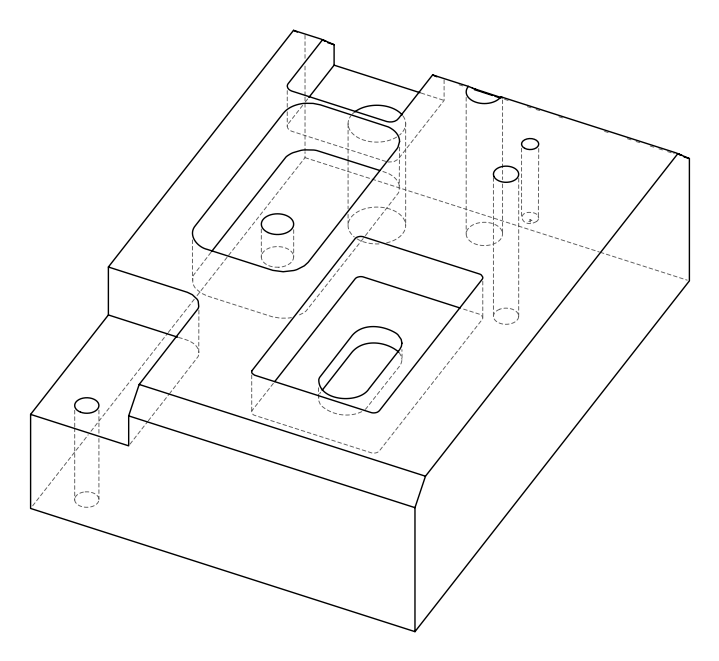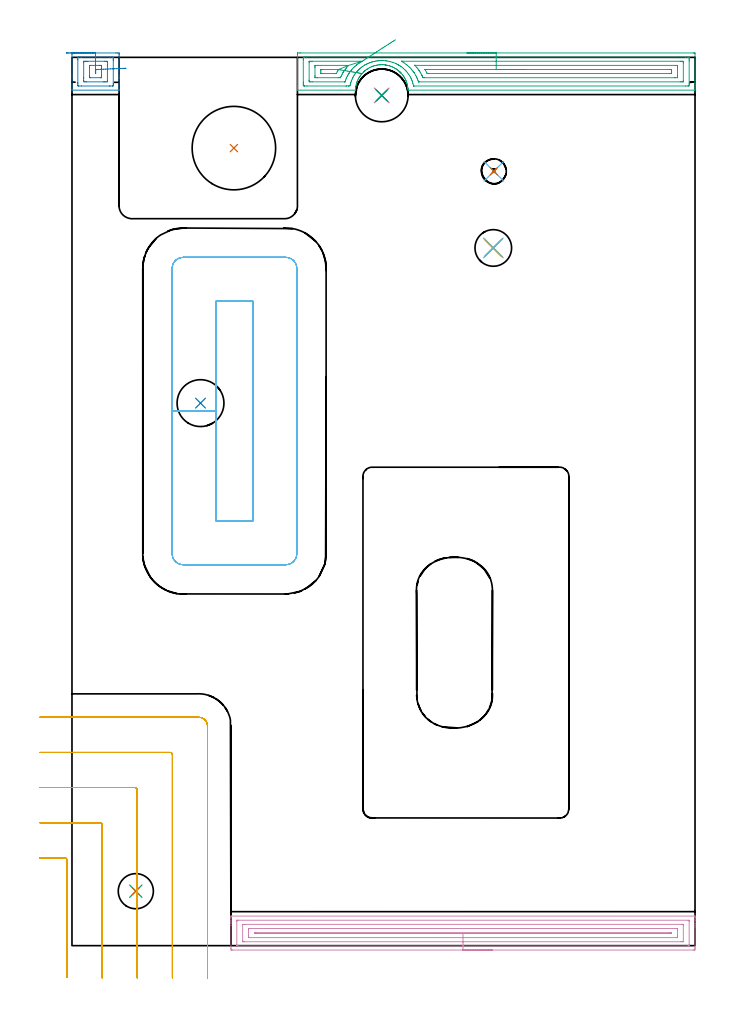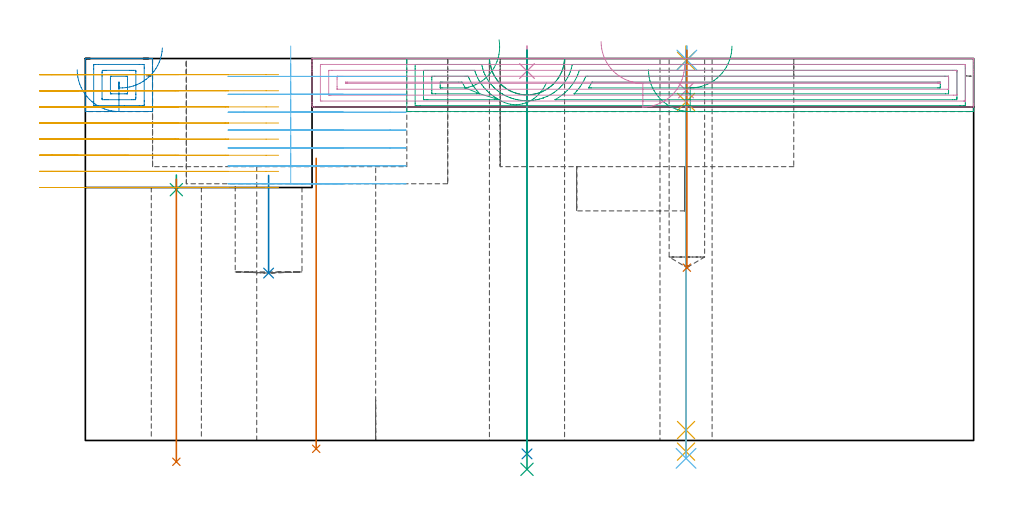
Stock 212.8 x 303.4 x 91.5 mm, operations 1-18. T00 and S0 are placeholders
(PLAN: 21 operations, 15 tool changes, 124.1 min)
(1 INDEXABLE_INSERT_DRILL_THROUGH_HOLE_FROM_SOLID | STEP1HOLE_2 | NXT0302_028 | 0.29 min | 58341 mm3)
(2 INDEXABLE_INSERT_DRILL_BLIND_HOLE_FROM_SOLID | STEP1POCKET | NXT0302_003 | 0.1 min | 10284 mm3)
(3 SPOT_DRILL | STEP1HOLE | NXT0321_9005460120000 | 0.04 min | 3391 mm3)
(4 SPOT_DRILL_1 | STEP1HOLE_1 | NXT0321_9005460120000 | 0.05 min | 182 mm3)
(5 SPOT_DRILL_2 | STEP1HOLE_3 | NXT0321_9005460120000 | 0.03 min | 2 mm3)
(6 SPOT_DRILL_3 | STEP1POCKET_1 | NXT0321_9005460120000 | 0.03 min | 0 mm3)
(7 DRILL_THROUGH_HOLE_INTO_CENTER | STEP1HOLE | UGT0301_515 | 0.28 min | 6937 mm3)
(8 DRILL_THROUGH_HOLE_INTO_CENTER_1 | STEP1HOLE_1 | NXT0301_065 | 0.39 min | 6199 mm3)
(9 DRILL_TO_ENLARGE_THROUGH_HOLE | STEP1HOLE_1 | UGT0301_046 | 0.4 min | 16879 mm3)
(10 DRILL_BLIND_HOLE_INTO_CENTER | STEP1HOLE_3 | NXT0301_022 | 0.04 min | 139 mm3)
(11 GUN_DRILL_THROUGH_HOLE | STEP1HOLE_3 | UGT0307_001 | 0.44 min | 1645 mm3)
(12 SPADE_DRILL_TO_ENLARGE_THROUGH_HOLE | STEP1HOLE_3 | UGT0306_003 | 0.39 min | 9421 mm3)
(13 DRILL_BLIND_HOLE_INTO_CENTER_1 | STEP1POCKET_1 | UGT0301_480 | 0.21 min | 2736 mm3)
(14 AREA_MILL | FG_CHAMFER_SURFACE | UGT0205_001 | 0.88 min | 1844 mm3)
(15 AREA_MILL_1 | FG_CHAMFER_SURFACE_1 | UGT0205_001 | 5.52 min | 11048 mm3)
(16 AREA_MILL_2 | FG_CHAMFER_SURFACE_2 | UGT0205_001 | 6.51 min | 11095 mm3)
(17 MILL_CORNER_NOTCH_RECTANGULAR | CORNER_NOTCH_RECTANGULAR | UGT0201_008 | Follow Part, ap 4, ae 75% | 8.81 min | 139588 mm3)
(18 MILL_RECTANGULAR_POCKET | POCKET_RECTANGULAR_STRAIGHT | UGT0201_094 | Follow Part, ap 5, ae 75% | 7.53 min | 223831 mm3)
(19 MILL_RECTANGULAR_POCKET_1 | POCKET_RECTANGULAR_STRAIGHT_1 | NXT0201_008 | Follow Part, ap 1.5, ae 75% | 68.76 min | 217965 mm3)
(20 MILL_RECTANGULAR_POCKET_2 | POCKET_RECTANGULAR_STRAIGHT_2 | UGT0201_008 | Follow Part, ap 4, ae 75% | 0.91 min | 14733 mm3)
(21 MILL_SLOT | SLOT_PARTIAL_RECTANGULAR | NXT0201_009 | Follow Part, ap 2, ae 75% | 22.51 min | 69092 mm3)
(TOOL NXT0302_028 | Index. Insert Drill 28.5mm [880-D2850L32-03] | D28.5 PA176 FL86 Z2)
(TOOL NXT0302_003 | Index. Insert Drill 16mm [880-D1600L20-05] | D16 PA176 FL80 Z2)
(TOOL NXT0321_9005460120000 | NC Spot Drill, 142deg, 12mm, Carbide, Uncoated | D12 PA142 FL30 Z2)
(TOOL UGT0301_515 | Carbide Drill 12.0 mm | D12 PA118 FL101 Z2)
(TOOL NXT0301_065 | Carbide Drill 9.4mm [860.1-0940-075A1-MM 2214] | D9.4 PA140 FL98 Z2)
(TOOL UGT0301_046 | Twist Drill 18 mm | D18 PA118 FL130 Z2)
(TOOL NXT0301_022 | Carbide Drill 5.1mm [860.1-0510-015A1-MM 2214] | D5.1 PA140 FL28 Z2)
(TOOL UGT0307_001 | Gun Drill 5 mm | D5 PA130 FL24 Z1)
(TOOL UGT0306_003 | Spade Drill 12.5mm | D12.5 PA132 FL10 Z2)
(TOOL UGT0301_480 | Carbide Drill 8.5 mm | D8.5 PA118 FL75 Z2)
(TOOL UGT0205_001 | Chamfer Mill 20 x 3 x 45 deg. | D20 FL50 Z2)
(TOOL UGT0201_008 | End Mill 16 mm | D16 FL32 Z4)
(TOOL UGT0201_094 | End mill 20 mm | D20 FL38 Z4)
(TOOL NXT0201_008 | ENDMILL 6mm [2P460-0600-NA 1630] | D6 FL26 Z6)
(TOOL NXT0201_009 | ENDMILL 8mm [2P460-0800-NA 1630] | D8 FL26 Z6)
(OP 1 INDEXABLE_INSERT_DRILL_THROUGH_HOLE_FROM_SOLID)
G17 G21 G94 G90
T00 M6
G54
G17 G0 G90 X55.3 Y272.4 S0 M3
G43 Z101.5 H1
G94 G81 G98 Z-1.998 F250. R67.6
G80
M5
M2
(OP 2 INDEXABLE_INSERT_DRILL_BLIND_HOLE_FROM_SOLID)
G17 G21 G94 G90
T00 M6
G54
G17 G0 G90 X43.9 Y185.3 S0 M3
G43 Z101.5 H1
G94 G81 G98 Z40.1 F250. R63.5
G80
M5
M2
(OP 3 SPOT_DRILL)
G17 G21 G94 G90
T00 M6
G54
G17 G0 G90 X21.8 Y18.6 S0 M3
G43 Z101.5 H0
G94 G81 G98 Z60.084 F250. R63.6
G80
M5
M2
(OP 4 SPOT_DRILL_1)
G17 G21 G94 G90
T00 M6
G54
G17 G0 G90 X105.8 Y290.4 S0 M3
G43 Z101.5 H0
G94 G81 G98 Z88.5 F250. R94.5
G80
M5
M2
(OP 5 SPOT_DRILL_2)
G17 G21 G94 G90
T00 M6
G54
G17 G0 G90 X143.9 Y238.3 S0 M3
G43 Z101.5 H0
G94 G81 G98 Z90.962 F250. R94.5
G80
M5
M2
(OP 6 SPOT_DRILL_3)
G17 G21 G94 G90
T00 M6
G54
G17 G0 G90 X144.1 Y264.5 S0 M3
G43 Z101.5 H0
G94 G81 G98 Z91.134 F250. R94.5
G80
M5
M2
(OP 7 DRILL_THROUGH_HOLE_INTO_CENTER)
G17 G21 G94 G90
T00 M6
G54
G17 G0 G90 X21.8 Y18.6 S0 M3
G43 Z101.5 H0
G94 G73 G98 Z-5.105 F250. Q10.951 R62.6
G80
M5
M2
(OP 8 DRILL_THROUGH_HOLE_INTO_CENTER_1)
G17 G21 G94 G90
T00 M6
G54
G17 G0 G90 X105.8 Y290.4 S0 M3
G43 Z101.5 H1
G94 G73 G98 Z-3.211 F250. Q8.61 R93.5
G80
M5
M2
(OP 9 DRILL_TO_ENLARGE_THROUGH_HOLE)
G17 G21 G94 G90
T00 M6
G54
G17 G0 G90 X105.8 Y290.4 S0 M3
G43 Z101.5 H0
G94 G73 G98 Z-6.908 F250. Q16.401 R93.5
G80
M5
M2
(OP 10 DRILL_BLIND_HOLE_INTO_CENTER)
G17 G21 G94 G90
T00 M6
G54
G17 G0 G90 X143.9 Y238.3 S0 M3
G43 Z101.5 H1
G94 G81 G98 Z83.85 F250. R93.5
G80
M5
M2
(OP 11 GUN_DRILL_THROUGH_HOLE)
G17 G21 G94 G90
T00 M6
G54
G17 G0 G90 X143.9 Y238.3 M8
G43 Z101.5 H0
Z91.322
S716 M3
G94 G1 Z81.094 F125. M26
G4 X.084
Z2.5 F250.
G4 X.084
Z-2.666 F125.
G4 X.084
M5
M9
G0 Z91.322
Z101.5
M2
(OP 12 SPADE_DRILL_TO_ENLARGE_THROUGH_HOLE)
G17 G21 G94 G90
T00 M6
G54
G17 G0 G90 X143.9 Y238.3 S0 M3
G43 Z101.5 H0
G94 G73 G98 Z-4.283 F250. Q11.973 R93.5
G80
M5
M2
(OP 13 DRILL_BLIND_HOLE_INTO_CENTER_1)
G17 G21 G94 G90
T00 M6
G54
G17 G0 G90 X144.1 Y264.5 S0 M3
G43 Z101.5 H0
G94 G81 G98 Z41.4 F250. R93.5
G80
M5
M2
(OP 14 AREA_MILL)
G17 G21 G94 G90
T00 M6
G54
G17 G0 G90 X-1.95 Y304.9 S1061 M3
G43 Z101.5 H0
Z88.8
G94 G1 X-1.912 Z87.928 F250.
X-1.798 Z87.063
X-1.609 Z86.212
X-1.347 Z85.38
X-1.013 Z84.574
X-0.61 Z83.8
X-0.142 Z83.064
X0.39 Z82.372
X0.979 Z81.729
X1.622 Z81.139
X2.314 Z80.608
X3.05 Z80.14
X3.824 Z79.737
X4.63 Z79.403
X5.462 Z79.141
X6.314 Z78.952
X7.178 Z78.838
X8.05 Z78.8
X15.018
X15.582 Y304.897 Z78.803
X16.094 Y304.891 Z78.805
X16.098 Y304.85 Z78.846
X16.1 Y304.333 Z79.363
Y303.813 Z79.883
Y297.215 Z86.478
Y296.475 Z87.223
Y296.326 Z87.372
Y292.39 Z91.308
Y292.22 Z91.473
X16.091 Y292.204 Z91.49
X16.025 Y292.2 Z91.5
X0.074
X0.01 Y292.204 Z91.49
X0.006 Y292.219 Z91.475
X0. Y292.39 Z91.308
Y296.475 Z87.223
Y297.215 Z86.478
Y304.333 Z79.363
X0.002 Y304.85 Z78.846
X0.006 Y304.891 Z78.805
X0.518 Y304.9 Z78.8
X8.05
Y303.486 Z80.214
X9.337
X12.924
X13.771 Y303.482 Z80.218
X13.81 Y303.479 Z80.221
X14.09 Y303.443 Z80.257
X14.097 Y303.156 Z80.544
X14.099 Y302.554 Z81.146
X14.1 Y302.263 Z81.437
X14.099 Y294.546 Z89.154
X14.098 Y294.257 Z89.443
X14.09 Y293.657 Z90.043
X13.846 Y293.62 Z90.08
X13.81 Y293.618 Z90.082
X12.966 Y293.614 Z90.086
X12.924
X3.176
X2.329 Y293.618 Z90.082
X2.29 Y293.621 Z90.079
X2.01 Y293.657 Z90.043
X2.003 Y293.944 Z89.756
X2.001 Y294.546 Z89.154
X2. Y294.837 Z88.863
X2.001 Y302.554 Z81.146
X2.002 Y302.843 Z80.857
X2.01 Y303.443 Z80.257
X2.254 Y303.48 Z80.22
X2.29 Y303.482 Z80.218
X3.134 Y303.486 Z80.214
X3.176
X8.05
Y302.072 Z81.628
X11.152 Y302.071 Z81.629
X11.635 Y302.068 Z81.632
X12.038 Y302.065 Z81.635
X12.091 Y301.664 Z82.036
X12.097 Y301.605 Z82.095
X12.1 Y300.774 Z82.926
Y300.712 Z82.988
Y295.374 Z88.326
X12.098 Y295.311 Z88.389
X12.09 Y295.187 Z88.513
X12.079 Y295.035 Z88.665
X12.038 Y295.034 Z88.666
X11.556 Y295.03 Z88.67
X11.152 Y295.029 Z88.671
X10.671 Y295.028 Z88.672
X4.948 Y295.029 Z88.671
X4.465 Y295.032 Z88.668
X4.062 Y295.035 Z88.665
X4.009 Y295.436 Z88.264
X4.003 Y295.496 Z88.204
X4. Y296.326 Z87.374
Y296.388 Z87.312
Y301.726 Z81.974
X4.002 Y301.789 Z81.911
X4.01 Y301.914 Z81.786
X4.021 Y302.065 Z81.635
X4.062 Y302.066 Z81.634
X4.544 Y302.07 Z81.63
X4.948 Y302.071 Z81.629
X5.429 Y302.072 Z81.628
X8.05
Y300.657 Z83.043
X9.496
X9.816
X9.975 Y300.655 Z83.045
X10.055 Y300.653 Z83.047
X10.086 Y300.651 Z83.049
X10.09 Y300.625 Z83.075
X10.099 Y300.052 Z83.648
Y297.215 Z86.485
X10.095 Y296.497 Z87.203
X10.09 Y296.45 Z87.25
X10.052 Y296.448 Z87.252
X9.957 Y296.445 Z87.255
X9.764 Y296.443 Z87.257
X6.284
X6.125 Y296.445 Z87.255
X6.045 Y296.447 Z87.253
X6.014 Y296.449 Z87.251
X6.01 Y296.475 Z87.225
X6.001 Y297.048 Z86.652
Y299.885 Z83.815
X6.005 Y300.603 Z83.097
X6.01 Y300.65 Z83.05
X6.048 Y300.652 Z83.048
X6.144 Y300.655 Z83.045
X6.336 Y300.657 Z83.043
X8.05
Y299.238 Z84.462
X8.076 Y299.237 Z84.463
X8.09 Y299.145 Z84.555
X8.098 Y299.045 Z84.655
X8.1 Y298.995 Z84.705
Y298.894 Z84.806
Y298.105 Z85.595
X8.099 Y298.005 Z85.695
X8.097 Y297.955 Z85.745
X8.09 Y297.864 Z85.836
X8.05 Y297.862 Z85.838
X8.024 Y297.863 Z85.837
X8.01 Y297.955 Z85.745
X8.002 Y298.055 Z85.645
X8. Y298.105 Z85.595
Y298.206 Z85.494
Y298.995 Z84.705
X8.001 Y299.095 Z84.605
X8.003 Y299.145 Z84.555
X8.011 Y299.236 Z84.464
X8.05 Y299.238 Z84.462
X8.921 Y299.275 Z84.463
X9.79 Y299.311 Z84.541
X10.648 Y299.347 Z84.694
X11.489 Y299.383 Z84.921
X12.308 Y299.417 Z85.221
X13.097 Y299.45 Z85.591
X13.851 Y299.482 Z86.028
X14.564 Y299.512 Z86.53
X15.231 Y299.54 Z87.092
X15.846 Y299.565 Z87.71
X16.405 Y299.589 Z88.379
X16.904 Y299.61 Z89.094
X17.339 Y299.628 Z89.851
X17.706 Y299.644 Z90.642
X18.002 Y299.656 Z91.462
X18.227 Y299.665 Z92.305
X18.376 Y299.672 Z93.165
X18.451 Y299.675 Z94.034
G0 Z101.5
M5
M2
(OP 15 AREA_MILL_1)
G17 G21 G94 G90
T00 M6
G54
G17 G0 G90 X134.9 Y304.9 S1061 M3
G43 Z101.5 H0
Z88.8
G94 G1 X134.938 Z87.929 F250.
X135.052 Z87.064
X135.241 Z86.212
X135.503 Z85.38
X135.837 Z84.574
X136.24 Z83.8
X136.708 Z83.064
X137.24 Z82.372
X137.829 Z81.729
X138.472 Z81.14
X139.164 Z80.609
X139.9 Z80.14
X140.674 Z79.737
X141.48 Z79.403
X142.312 Z79.141
X143.164 Z78.952
X144.028 Z78.838
X144.9 Z78.8
X212.208
X212.535 Y304.896 Z78.802
X212.79 Y304.891 Z78.806
X212.8 Y304.632 Z79.065
Y295.436 Z88.258
Y294.838 Z88.859
Y294.546 Z89.15
Y293.949 Z89.748
Y293.657 Z90.038
Y293.072 Z90.627
Y292.572 Z91.127
X212.793 Y292.238 Z91.453
X212.79 Y292.203 Z91.488
X212.654 Y292.2 Z91.5
X115.035
X114.804 Y292.203 Z91.489
X114.772 Y292.535 Z91.16
X114.759 Y292.702 Z90.992
X114.751 Y292.767 Z90.927
X114.718 Y293.067 Z90.63
X114.647 Y293.512 Z90.188
X114.637 Y293.56 Z90.139
X114.556 Y293.953 Z89.747
X114.44 Y294.397 Z89.302
X114.302 Y294.838 Z88.862
X114.273 Y294.92 Z88.779
X114.182 Y295.175 Z88.524
X114.066 Y295.449 Z88.248
X114.035 Y295.517 Z88.181
X113.941 Y295.723 Z87.977
X113.713 Y296.169 Z87.531
X113.464 Y296.606 Z87.091
X113.361 Y296.771 Z86.926
X113.292 Y296.881 Z86.817
X113.074 Y297.189 Z86.508
X112.842 Y297.492 Z86.207
X112.401 Y298.012 Z85.687
X112.36 Y298.052 Z85.646
X112.307 Y298.105 Z85.592
X112.257 Y298.157 Z85.542
X112.063 Y298.352 Z85.347
X112.038 Y298.376 Z85.321
X112.009 Y298.402 Z85.295
X111.945 Y298.461 Z85.238
X111.766 Y298.621 Z85.078
X111.678 Y298.698 Z84.997
X111.573 Y298.795 Z84.905
X111.511 Y298.85 Z84.849
X111.244 Y299.06 Z84.639
X111.023 Y299.223 Z84.477
X110.97 Y299.262 Z84.437
X110.699 Y299.44 Z84.256
X110.62 Y299.492 Z84.205
X110.179 Y299.752 Z83.946
X109.73 Y299.99 Z83.708
X109.396 Y300.146 Z83.552
X108.84 Y300.361 Z83.335
X108.396 Y300.508 Z83.188
X107.949 Y300.631 Z83.066
X107.903 Y300.64 Z83.055
X107.505 Y300.729 Z82.971
X107.236 Y300.774 Z82.925
X107.059 Y300.802 Z82.894
X107.011 Y300.807 Z82.888
X106.614 Y300.855 Z82.844
X106.169 Y300.888 Z82.81
X106.109 Y300.89 Z82.807
X106.002 Y300.893 Z82.802
X105.612 Y300.892 Z82.803
X105.278 Y300.878 Z82.818
X105.228 Y300.873 Z82.821
X105.156 Y300.867 Z82.828
X104.964 Y300.852 Z82.847
X104.832 Y300.841 Z82.859
X104.388 Y300.782 Z82.918
X103.942 Y300.699 Z82.999
X103.557 Y300.608 Z83.09
X103.497 Y300.594 Z83.104
X103.05 Y300.461 Z83.236
X102.779 Y300.367 Z83.33
X102.607 Y300.306 Z83.389
X102.554 Y300.284 Z83.41
X102.205 Y300.146 Z83.552
X101.717 Y299.912 Z83.788
X101.268 Y299.665 Z84.033
X100.826 Y299.397 Z84.301
X100.771 Y299.359 Z84.339
X100.629 Y299.262 Z84.437
X100.481 Y299.15 Z84.549
X100.278 Y298.997 Z84.702
X100.04 Y298.805 Z84.895
X99.936 Y298.72 Z84.978
X99.752 Y298.55 Z85.146
X99.6 Y298.41 Z85.287
X99.563 Y298.376 Z85.321
X99.046 Y297.839 Z85.859
X98.757 Y297.492 Z86.207
X98.446 Y297.075 Z86.625
X98.387 Y296.988 Z86.712
X98.241 Y296.771 Z86.926
X98.155 Y296.646 Z87.053
X98.096 Y296.542 Z87.158
X97.976 Y296.326 Z87.371
X97.887 Y296.168 Z87.53
X97.661 Y295.723 Z87.977
X97.536 Y295.436 Z88.261
X97.502 Y295.36 Z88.34
X97.468 Y295.283 Z88.417
X97.417 Y295.15 Z88.549
X97.356 Y294.991 Z88.705
X97.295 Y294.837 Z88.861
X97.265 Y294.75 Z88.948
X97.048 Y293.953 Z89.747
X96.952 Y293.512 Z90.188
X96.885 Y293.068 Z90.631
X96.853 Y292.767 Z90.93
X96.826 Y292.517 Z91.181
X96.814 Y292.338 Z91.36
X96.799 Y292.211 Z91.485
X96.796 Y292.205 Z91.491
X96.759 Y292.2 Z91.5
X77.146
X77.01 Y292.203 Z91.488
X77.007 Y292.238 Z91.453
X77. Y292.572 Z91.127
Y293.073 Z90.627
Y293.657 Z90.038
Y294.838 Z88.859
Y295.436 Z88.258
Y303.742 Z79.955
X77.003 Y304.333 Z79.364
X77.007 Y304.891 Z78.806
X77.031 Y304.893 Z78.804
X77.592 Y304.898 Z78.802
X78.16 Y304.9 Z78.8
X144.9
Y303.486 Z80.214
X209.533
X210.385 Y303.483 Z80.217
X210.425 Y303.48 Z80.22
X210.79 Y303.443 Z80.257
X210.797 Y303.072 Z80.628
X210.799 Y302.554 Z81.146
X210.8 Y302.179 Z81.521
X210.799 Y294.546 Z89.154
X210.798 Y294.174 Z89.526
X210.79 Y293.657 Z90.043
X210.462 Y293.619 Z90.081
X210.425 Y293.617 Z90.083
X209.576 Y293.614 Z90.086
X116.818 Y293.615 Z90.085
X116.775 Y293.616 Z90.084
X116.691 Y293.62 Z90.08
X116.651 Y293.623 Z90.077
X116.647 Y293.633 Z90.067
X116.639 Y293.657 Z90.043
X116.588 Y293.886 Z89.814
X116.425 Y294.546 Z89.154
X116.263 Y295.1 Z88.6
X116.141 Y295.436 Z88.264
X115.926 Y295.97 Z87.73
X115.753 Y296.326 Z87.374
X115.58 Y296.671 Z87.029
X115.26 Y297.215 Z86.485
X115.035 Y297.564 Z86.136
X114.636 Y298.105 Z85.595
X114.143 Y298.695 Z85.005
X113.857 Y298.995 Z84.705
X113.549 Y299.295 Z84.405
X113.252 Y299.562 Z84.138
X112.873 Y299.885 Z83.815
X112.36 Y300.269 Z83.431
X112.055 Y300.471 Z83.229
X111.566 Y300.774 Z82.926
X111.469 Y300.831 Z82.869
X111.338 Y300.905 Z82.795
X110.816 Y301.17 Z82.53
X110.577 Y301.282 Z82.418
X109.717 Y301.633 Z82.067
X109.686 Y301.644 Z82.056
X109.625 Y301.664 Z82.036
X108.794 Y301.91 Z81.79
X108.465 Y301.993 Z81.707
X107.903 Y302.109 Z81.591
X107.372 Y302.194 Z81.506
X107.011 Y302.236 Z81.464
X106.386 Y302.288 Z81.412
X106.12 Y302.3 Z81.4
X105.479 Y302.304 Z81.396
X105.433 Y302.303 Z81.397
X105.319 Y302.297 Z81.403
X105.228 Y302.291 Z81.409
X104.648 Y302.243 Z81.457
X104.337 Y302.207 Z81.493
X103.861 Y302.139 Z81.561
X103.445 Y302.063 Z81.637
X103.119 Y301.989 Z81.711
X102.554 Y301.841 Z81.859
X102.416 Y301.801 Z81.899
X101.979 Y301.664 Z82.036
X101.743 Y301.583 Z82.117
X101.709 Y301.571 Z82.129
X101.662 Y301.552 Z82.148
X101.112 Y301.323 Z82.377
X100.771 Y301.16 Z82.54
X100.512 Y301.032 Z82.668
X100.031 Y300.774 Z82.926
X99.934 Y300.719 Z82.981
X99.913 Y300.707 Z82.993
X99.879 Y300.686 Z83.014
X99.39 Y300.373 Z83.327
X98.988 Y300.082 Z83.618
X98.731 Y299.885 Z83.815
X98.382 Y299.6 Z84.1
X98.096 Y299.343 Z84.357
X97.919 Y299.172 Z84.528
X97.744 Y298.995 Z84.705
X97.483 Y298.718 Z84.982
X97.205 Y298.411 Z85.289
X97.067 Y298.242 Z85.458
X96.961 Y298.105 Z85.595
X96.687 Y297.732 Z85.968
X96.313 Y297.198 Z86.502
X96.007 Y296.631 Z87.069
X95.853 Y296.326 Z87.374
X95.714 Y296.034 Z87.666
X95.455 Y295.436 Z88.264
X95.445 Y295.413 Z88.287
X95.422 Y295.353 Z88.347
X95.232 Y294.736 Z88.964
X95.179 Y294.546 Z89.154
X95.046 Y294.032 Z89.668
X94.953 Y293.657 Z90.043
X94.568 Y293.619 Z90.081
X94.53 Y293.617 Z90.083
X93.681 Y293.614 Z90.086
X93.639
X80.267
X79.415 Y293.617 Z90.083
X79.375 Y293.62 Z90.08
X79.01 Y293.657 Z90.043
X79.003 Y294.028 Z89.672
X79.001 Y294.546 Z89.154
X79. Y294.921 Z88.779
X79.001 Y302.554 Z81.146
X79.002 Y302.926 Z80.774
X79.01 Y303.443 Z80.257
X79.338 Y303.481 Z80.219
X79.375 Y303.482 Z80.218
X80.224 Y303.486 Z80.214
X144.9
Y302.071 Z81.629
X207.75
X208.235 Y302.07 Z81.63
X208.642 Y302.067 Z81.633
X208.769 Y302.065 Z81.635
X208.79 Y301.821 Z81.879
X208.796 Y301.664 Z82.036
X208.799 Y301.507 Z82.193
Y295.436 Z88.264
X208.798 Y295.28 Z88.42
X208.791 Y295.121 Z88.579
X208.785 Y295.035 Z88.665
X208.743 Y295.033 Z88.667
X208.642 Y295.031 Z88.669
X208.158 Y295.029 Z88.671
X207.75 Y295.028 Z88.672
X118.601 Y295.029 Z88.671
X118.465 Y295.03 Z88.67
X118.357 Y295.033 Z88.667
X118.346 Y295.035 Z88.665
X118.339 Y295.044 Z88.656
X118.323 Y295.077 Z88.623
X118.301 Y295.138 Z88.562
X118.201 Y295.436 Z88.264
X117.972 Y296.063 Z87.637
X117.858 Y296.326 Z87.374
X117.709 Y296.656 Z87.044
X117.418 Y297.215 Z86.485
X117.03 Y297.894 Z85.806
X116.891 Y298.105 Z85.595
X116.818 Y298.215 Z85.485
X116.48 Y298.663 Z85.037
X116.216 Y298.995 Z84.705
X115.926 Y299.341 Z84.359
X115.415 Y299.885 Z83.815
X115.035 Y300.247 Z83.453
X114.428 Y300.774 Z82.926
X114.143 Y300.993 Z82.707
X113.372 Y301.544 Z82.156
X112.508 Y302.066 Z81.634
X112.527 Y302.068 Z81.632
X112.598 Y302.07 Z81.63
X112.707 Y302.071 Z81.629
X112.844
X144.9
Y300.657 Z83.043
X206.085
X206.755 Y300.651 Z83.049
X206.788 Y300.65 Z83.05
X206.792 Y300.611 Z83.089
X206.796 Y300.516 Z83.184
X206.799 Y300.325 Z83.375
X206.8 Y299.943 Z83.757
Y297.215 Z86.485
X206.798 Y296.8 Z86.9
X206.794 Y296.592 Z87.108
X206.79 Y296.489 Z87.211
X206.784 Y296.449 Z87.251
X206.737 Y296.448 Z87.252
X205.967 Y296.443 Z87.257
X205.85
X120.384
X120.265 Y296.444 Z87.256
X119.941 Y296.45 Z87.25
X119.907 Y296.457 Z87.243
X119.816 Y296.646 Z87.054
X119.613 Y297.095 Z86.605
X119.553 Y297.215 Z86.485
X119.492 Y297.334 Z86.366
X119.061 Y298.105 Z85.595
X118.889 Y298.399 Z85.301
X118.601 Y298.854 Z84.846
X118.5 Y298.995 Z84.705
X118.219 Y299.376 Z84.324
X117.802 Y299.885 Z83.815
X117.709 Y299.995 Z83.705
X117.149 Y300.61 Z83.09
X117.116 Y300.649 Z83.051
X117.114 Y300.654 Z83.046
X117.115 Y300.655 Z83.045
X117.134 Y300.656 Z83.044
X117.216 Y300.657 Z83.043
X144.9
Y299.243 Z84.457
X204.184
X204.433 Y299.242 Z84.458
X204.599 Y299.24 Z84.46
X204.731 Y299.236 Z84.464
X204.79 Y299.229 Z84.471
X204.792 Y299.199 Z84.501
X204.796 Y298.995 Z84.705
X204.8 Y298.381 Z85.319
X204.799 Y298.105 Z85.595
X204.795 Y297.952 Z85.748
X204.79 Y297.876 Z85.824
X204.788 Y297.864 Z85.836
X204.752 Y297.861 Z85.839
X204.682 Y297.859 Z85.841
X204.433 Y297.857 Z85.843
X204.184
X121.524
X121.4 Y297.859 Z85.841
X121.37 Y297.861 Z85.839
X121.36 Y297.863 Z85.837
X121.331 Y297.908 Z85.792
X121.275 Y297.998 Z85.702
X121.145 Y298.235 Z85.465
X120.607 Y299.162 Z84.538
X120.578 Y299.216 Z84.484
X120.568 Y299.236 Z84.464
X120.613 Y299.237 Z84.463
X120.778 Y299.241 Z84.459
X121.027 Y299.243 Z84.457
X121.275
X144.9
X145.772 Z84.495
X146.636 Z84.609
X147.488 Z84.798
X148.32 Z85.06
X149.126 Z85.394
X149.9 Z85.797
X150.636 Z86.265
X151.328 Z86.796
X151.971 Z87.386
X152.56 Z88.029
X153.092 Z88.721
X153.56 Z89.457
X153.963 Z90.231
X154.297 Z91.037
X154.559 Z91.869
X154.748 Z92.72
X154.862 Z93.585
X154.9 Z94.457
G0 Z101.5
X110.459 Y309.402
Z85.674
G1 X110.082 Y309.159 Z84.926
X109.651 Y308.881 Z84.22
X109.171 Y308.57 Z83.562
X108.644 Y308.23 Z82.956
X108.074 Y307.862 Z82.406
X107.467 Y307.47 Z81.918
X106.826 Y307.056 Z81.495
X106.157 Y306.624 Z81.14
X105.464 Y306.177 Z80.856
X104.753 Y305.717 Z80.644
X104.029 Y305.25 Z80.507
X103.298 Y304.778 Z80.446
X102.565 Y304.305 Z80.461
X101.836 Y303.834 Z80.552
X101.117 Y303.369 Z80.718
X100.412 Y302.914 Z80.958
X99.728 Y302.473 Z81.271
X99.069 Y302.047 Z81.653
X99.025 Y302.019 Z81.681
X98.988 Y301.996 Z81.704
X98.779 Y301.873 Z81.827
X98.428 Y301.664 Z82.036
X98.224 Y301.537 Z82.163
X98.096 Y301.453 Z82.247
X97.698 Y301.172 Z82.528
X97.205 Y300.808 Z82.892
X97.186 Y300.793 Z82.907
X97.163 Y300.774 Z82.926
X96.708 Y300.381 Z83.319
X96.313 Y300.017 Z83.683
X96.182 Y299.885 Z83.815
X95.812 Y299.495 Z84.205
X95.422 Y299.061 Z84.639
X95.392 Y299.025 Z84.675
X95.368 Y298.995 Z84.705
X95.01 Y298.516 Z85.184
X94.714 Y298.105 Z85.595
X94.639 Y297.997 Z85.703
X94.53 Y297.835 Z85.865
X94.305 Y297.441 Z86.259
X94.183 Y297.215 Z86.485
X93.998 Y296.858 Z86.842
X93.744 Y296.326 Z87.374
X93.711 Y296.253 Z87.447
X93.639 Y296.082 Z87.618
X93.462 Y295.613 Z88.087
X93.4 Y295.436 Z88.264
X93.306 Y295.157 Z88.543
X93.265 Y295.045 Z88.655
X93.26 Y295.037 Z88.663
X93.248 Y295.034 Z88.666
X93.214 Y295.03 Z88.67
X93.155 Y295.029 Z88.671
X82.05
X81.565 Y295.03 Z88.67
X81.158 Y295.033 Z88.667
X81.031 Y295.035 Z88.665
X81.01 Y295.279 Z88.421
X81.004 Y295.436 Z88.264
X81.001 Y295.593 Z88.107
Y301.664 Z82.036
X81.002 Y301.82 Z81.88
X81.009 Y301.979 Z81.721
X81.015 Y302.065 Z81.635
X81.057 Y302.067 Z81.633
X81.158 Y302.069 Z81.631
X81.642 Y302.071 Z81.629
X82.05
X98.096
X98.581 Y302.07 Z81.63
X98.729 Y302.069 Z81.631
X98.988 Y302.064 Z81.636
X99.069 Y302.047 Z81.653
X94.475 Y300.644 Z83.056
X94.139 Y300.275 Z83.425
X93.792 Y299.885 Z83.815
X93.721 Y299.803 Z83.897
X93.639 Y299.704 Z83.996
X93.333 Y299.3 Z84.4
X93.109 Y298.995 Z84.705
X92.959 Y298.784 Z84.916
X92.748 Y298.476 Z85.224
X92.607 Y298.245 Z85.455
X92.528 Y298.105 Z85.595
X92.29 Y297.672 Z86.028
X92.055 Y297.215 Z86.485
X91.989 Y297.083 Z86.617
X91.856 Y296.8 Z86.9
X91.708 Y296.474 Z87.226
X91.685 Y296.449 Z87.251
X91.642 Y296.447 Z87.253
X91.545 Y296.445 Z87.255
X91.352 Y296.443 Z87.257
X90.965
X83.715
X83.045 Y296.449 Z87.251
X83.012 Y296.45 Z87.25
X83.008 Y296.489 Z87.211
X83.004 Y296.584 Z87.116
X83.001 Y296.775 Z86.925
X83. Y297.157 Z86.543
Y299.885 Z83.815
X83.002 Y300.3 Z83.4
X83.006 Y300.508 Z83.192
X83.01 Y300.611 Z83.089
X83.016 Y300.651 Z83.049
X83.063 Y300.652 Z83.048
X83.833 Y300.657 Z83.043
X83.95
X93.757 Y300.656 Z83.044
X94.307 Y300.65 Z83.05
X94.475 Y300.644 Z83.056
X91.027 Y299.238 Z84.462
X91.022 Y299.224 Z84.476
X90.997 Y299.177 Z84.523
X90.884 Y298.995 Z84.705
X90.589 Y298.48 Z85.22
X90.269 Y297.91 Z85.79
X90.246 Y297.872 Z85.828
X90.196 Y297.864 Z85.836
X90.073 Y297.862 Z85.838
X89.43 Y297.858 Z85.842
X85.616 Y297.857 Z85.843
X85.367 Y297.858 Z85.842
X85.201 Y297.86 Z85.84
X85.069 Y297.864 Z85.836
X85.01 Y297.871 Z85.829
X85.008 Y297.901 Z85.799
X85.004 Y298.105 Z85.595
X85. Y298.719 Z84.981
X85.001 Y298.995 Z84.705
X85.005 Y299.148 Z84.552
X85.01 Y299.224 Z84.476
X85.012 Y299.236 Z84.464
X85.048 Y299.239 Z84.461
X85.118 Y299.241 Z84.459
X85.367 Y299.243 Z84.457
X85.616
X90.834
X90.965
X90.992 Y299.242 Z84.458
X91.017 Y299.239 Z84.461
X91.027 Y299.238 Z84.462
X91.868 Y299.094 Z84.644
X92.69 Y298.954 Z84.9
X93.487 Y298.818 Z85.228
X94.253 Y298.687 Z85.625
X94.982 Y298.563 Z86.088
X95.668 Y298.445 Z86.613
X96.306 Y298.336 Z87.198
X96.892 Y298.236 Z87.836
X97.421 Y298.146 Z88.524
X97.889 Y298.066 Z89.256
X98.292 Y297.997 Z90.027
X98.627 Y297.94 Z90.83
X98.892 Y297.895 Z91.66
X99.085 Y297.862 Z92.51
X99.204 Y297.842 Z93.374
X99.248 Y297.834 Z94.246
X99.217 Y297.839 Z95.117
X99.112 Y297.857 Z95.983
G0 Z101.5
M5
M2
(OP 16 AREA_MILL_2)
G17 G21 G94 G90
T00 M6
G54
G17 G0 G90 X143.55 Y-1.5 S1061 M3
G43 Z101.5 H0
Z89.9
G94 G1 X143.512 Z89.028 F250.
X143.398 Z88.163
X143.209 Z87.312
X142.947 Z86.48
X142.613 Z85.674
X142.21 Z84.9
X141.742 Z84.164
X141.21 Z83.472
X140.621 Z82.829
X139.978 Z82.239
X139.286 Z81.708
X138.55 Z81.24
X137.776 Z80.837
X136.97 Z80.503
X136.138 Z80.241
X135.287 Z80.052
X134.422 Z79.938
X133.55 Z79.9
X54.92
X54.427 Y-1.495 Z79.903
X54.309 Y-1.492 Z79.906
X54.304 Y-1.007 Z80.391
X54.3 Y-0.393 Z81.005
Y6.953 Z88.348
Y7.494 Z88.891
Y7.838 Z89.234
Y8.379 Z89.775
Y8.722 Z90.117
Y9.409 Z90.809
Y9.717 Z91.116
X54.308 Y10.081 Z91.472
X54.31 Y10.097 Z91.488
X54.474 Y10.1 Z91.5
X212.631
X212.79 Y10.105 Z91.495
X212.792 Y10.081 Z91.472
X212.8 Y9.717 Z91.116
Y9.409 Z90.809
Y8.722 Z90.117
Y7.494 Z88.891
Y6.953 Z88.348
Y6.339 Z87.735
Y-0.736 Z80.661
X212.797 Y-1.007 Z80.391
X212.791 Y-1.492 Z79.906
X212.673 Y-1.495 Z79.903
X212.18 Y-1.5 Z79.9
X133.55
Y-0.086 Z81.314
X56.67 Y-0.085 Z81.315
X56.31 Y-0.077 Z81.323
X56.305 Y0.037 Z81.437
X56.301 Y0.28 Z81.68
Y8.24 Z89.64
X56.31 Y8.644 Z90.044
X56.315 Y8.68 Z90.08
X56.334 Y8.682 Z90.082
X56.386 Y8.685 Z90.085
X56.493 Y8.686 Z90.086
X56.707
X210.43 Y8.685 Z90.085
X210.79 Y8.677 Z90.077
X210.795 Y8.563 Z89.963
X210.799 Y8.32 Z89.72
Y0.36 Z81.76
X210.79 Y-0.044 Z81.356
X210.785 Y-0.08 Z81.32
X210.767 Y-0.082 Z81.318
X210.714 Y-0.085 Z81.315
X210.607 Y-0.086 Z81.314
X210.393
X133.55
Y1.328 Z82.728
X58.816
X58.494 Y1.329 Z82.729
X58.388 Y1.332 Z82.732
X58.311 Y1.335 Z82.735
X58.306 Y1.454 Z82.854
X58.301 Y1.647 Z83.047
Y7.145 Z88.545
X58.304 Y7.21 Z88.61
X58.31 Y7.256 Z88.656
X58.336 Y7.265 Z88.665
X58.494 Y7.268 Z88.668
X59.067 Y7.271 Z88.671
X208.284
X208.606 Y7.27 Z88.67
X208.712 Y7.268 Z88.668
X208.789 Y7.265 Z88.665
X208.794 Y7.146 Z88.546
X208.799 Y6.953 Z88.353
Y1.455 Z82.855
X208.796 Y1.39 Z82.79
X208.79 Y1.343 Z82.743
X208.764 Y1.335 Z82.735
X208.606 Y1.332 Z82.732
X208.033 Y1.329 Z82.729
X133.55 Y1.328 Z82.728
Y2.743 Z84.143
X60.419
X60.364 Y2.744 Z84.144
X60.326 Y2.747 Z84.147
X60.31 Y2.749 Z84.149
X60.308 Y2.77 Z84.17
X60.303 Y2.978 Z84.378
X60.3 Y3.397 Z84.797
Y5.184 Z86.584
X60.305 Y5.617 Z87.017
X60.31 Y5.833 Z87.233
X60.314 Y5.851 Z87.251
X60.339 Y5.853 Z87.253
X60.398 Y5.856 Z87.256
X60.496 Y5.857 Z87.257
X206.681
X206.736 Y5.856 Z87.256
X206.775 Y5.853 Z87.253
X206.79 Y5.851 Z87.251
X206.792 Y5.83 Z87.23
X206.797 Y5.621 Z87.021
X206.8 Y5.203 Z86.603
Y3.416 Z84.816
X206.796 Y2.983 Z84.383
X206.79 Y2.767 Z84.167
X206.786 Y2.749 Z84.149
X206.761 Y2.747 Z84.147
X206.702 Y2.744 Z84.144
X206.605 Y2.743 Z84.143
X133.55
Y4.157 Z85.557
X62.817
X62.528 Y4.159 Z85.559
X62.337 Y4.164 Z85.564
X62.309 Y4.17 Z85.57
X62.305 Y4.179 Z85.579
X62.301 Y4.206 Z85.606
X62.3 Y4.3 Z85.7
X62.302 Y4.382 Z85.782
X62.306 Y4.422 Z85.822
X62.31 Y4.436 Z85.836
X62.384 Y4.439 Z85.839
X62.673 Y4.442 Z85.842
X62.818 Y4.443 Z85.843
X204.283
X204.572 Y4.44 Z85.84
X204.763 Y4.436 Z85.836
X204.791 Y4.43 Z85.83
X204.795 Y4.421 Z85.821
X204.799 Y4.394 Z85.794
X204.8 Y4.3 Z85.7
X204.798 Y4.218 Z85.618
X204.795 Y4.178 Z85.578
X204.791 Y4.164 Z85.564
X204.716 Y4.161 Z85.561
X204.427 Y4.157 Z85.557
X204.283
X133.55
X132.678 Z85.595
X131.814 Z85.709
X130.962 Z85.898
X130.13 Z86.16
X129.324 Z86.494
X128.55 Z86.897
X127.814 Z87.365
X127.122 Z87.896
X126.479 Z88.486
X125.89 Z89.129
X125.359 Z89.821
X124.89 Z90.557
X124.487 Z91.331
X124.153 Z92.137
X123.891 Z92.969
X123.702 Z93.82
X123.588 Z94.685
X123.55 Z95.557
G0 Z101.5
M5
M2
(OP 17 MILL_CORNER_NOTCH_RECTANGULAR)
G17 G21 G94 G90
T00 M6
G54
G17 G0 G90 X-1.7 Y-10.817 S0 M3
G43 Z101.501 H0
Z87.638
G94 G1 Y-7.817 F250.
Y29.205 F500.
G3 X-2.495 Y30. R0.8
G1 X-8.
X-11. F250.
G0 Z101.501
X10.306 Y-11.
Z87.638
G1 X10.3 Y-8.
Y-7.923 F500.
Y41.204
G3 X9.504 Y42. R0.8
G1 X-8.
X-11. F250.
G0 Z101.501
X22.31 Y-11.
Z87.638
G1 X22.3 Y-8.
Y-7.923 F500.
Y53.204
G3 X21.504 Y54. R0.8
G1 X-8.
X-11. F250.
G0 Z101.501
X34.319 Y-11.
Z87.638
G1 X34.3 Y-8.
Y-7.923 F500.
Y65.204
G3 X33.504 Y66. R0.8
G1 X-8.
X-11. F250.
G0 Z101.501
X46.3 Y-10.923
Z87.638
G1 Y-7.923
Y75. F500.
G3 X43.3 Y78. R3.
G1 X-8.
X-11. F250.
G0 Z101.501
X-1.7 Y-10.817
Z83.775
G1 Y-7.817
Y29.205 F500.
G3 X-2.495 Y30. R0.8
G1 X-8.
X-11. F250.
G0 Z101.501
X10.3 Y-11.
Z83.775
G1 Y-8.
Y41.204 F500.
G3 X9.504 Y42. R0.8
G1 X-8.
X-11. F250.
G0 Z101.501
X22.3 Y-11.
Z83.775
G1 Y-8.
Y53.204 F500.
G3 X21.504 Y54. R0.8
G1 X-8.
X-11. F250.
G0 Z101.501
X34.3 Y-11.
Z83.775
G1 Y-8.
Y65.204 F500.
G3 X33.504 Y66. R0.8
G1 X-8.
X-11. F250.
G0 Z101.501
X46.3 Y-11.
Z83.775
G1 Y-8.
Y75. F500.
G3 X43.3 Y78. R3.
G1 X-8.
X-11. F250.
G0 Z101.501
X-1.7 Y-10.817
Z79.913
G1 Y-7.817
Y29.205 F500.
G3 X-2.495 Y30. R0.8
G1 X-8.
X-11. F250.
G0 Z101.501
X10.3 Y-11.
Z79.913
G1 Y-8.
Y41.204 F500.
G3 X9.504 Y42. R0.8
G1 X-8.
X-11. F250.
G0 Z101.501
X22.3 Y-11.
Z79.913
G1 Y-8.
Y53.204 F500.
G3 X21.504 Y54. R0.8
G1 X-8.
X-11. F250.
G0 Z101.501
X34.3 Y-11.
Z79.913
G1 Y-8.
Y65.204 F500.
G3 X33.504 Y66. R0.8
G1 X-8.
X-11. F250.
G0 Z101.501
X46.3 Y-11.
Z79.913
G1 Y-8.
Y75. F500.
G3 X43.3 Y78. R3.
G1 X-8.
X-11. F250.
G0 Z101.501
X-1.7 Y-10.817
Z76.05
G1 Y-7.817
Y29.205 F500.
G3 X-2.495 Y30. R0.8
G1 X-8.
X-11. F250.
G0 Z101.501
X10.3 Y-11.
Z76.05
G1 Y-8.
Y41.204 F500.
G3 X9.504 Y42. R0.8
G1 X-8.
X-11. F250.
G0 Z101.501
X22.3 Y-11.
Z76.05
G1 Y-8.
Y53.204 F500.
G3 X21.504 Y54. R0.8
G1 X-8.
X-11. F250.
G0 Z101.501
X34.3 Y-11.
Z76.05
G1 Y-8.
Y65.204 F500.
G3 X33.504 Y66. R0.8
G1 X-8.
X-11. F250.
G0 Z101.501
X46.3 Y-11.
Z76.05
G1 Y-8.
Y75. F500.
G3 X43.3 Y78. R3.
G1 X-8.
X-11. F250.
G0 Z101.501
X-1.7 Y-10.817
Z72.188
G1 Y-7.817
Y29.205 F500.
G3 X-2.495 Y30. R0.8
G1 X-8.
X-11. F250.
G0 Z101.501
X10.3 Y-11.
Z72.188
G1 Y-8.
Y41.204 F500.
G3 X9.504 Y42. R0.8
G1 X-8.
X-11. F250.
G0 Z101.501
X22.3 Y-11.
Z72.188
G1 Y-8.
Y53.204 F500.
G3 X21.504 Y54. R0.8
G1 X-8.
X-11. F250.
G0 Z101.501
X34.3 Y-11.
Z72.188
G1 Y-8.
Y65.204 F500.
G3 X33.504 Y66. R0.8
G1 X-8.
X-11. F250.
G0 Z101.501
X46.3 Y-11.
Z72.188
G1 Y-8.
Y75. F500.
G3 X43.3 Y78. R3.
G1 X-8.
X-11. F250.
G0 Z101.501
X-1.7 Y-10.817
Z68.325
G1 Y-7.817
Y29.205 F500.
G3 X-2.495 Y30. R0.8
G1 X-8.
X-11. F250.
G0 Z101.501
X10.3 Y-11.
Z68.325
G1 Y-8.
Y41.204 F500.
G3 X9.504 Y42. R0.8
G1 X-8.
X-11. F250.
G0 Z101.501
X22.3 Y-11.
Z68.325
G1 Y-8.
Y53.204 F500.
G3 X21.504 Y54. R0.8
G1 X-8.
X-11. F250.
G0 Z101.501
X34.3 Y-11.
Z68.325
G1 Y-8.
Y65.204 F500.
G3 X33.504 Y66. R0.8
G1 X-8.
X-11. F250.
G0 Z101.501
X46.3 Y-11.
Z68.325
G1 Y-8.
Y75. F500.
G3 X43.3 Y78. R3.
G1 X-8.
X-11. F250.
G0 Z101.501
X-1.7 Y-10.817
Z64.463
G1 Y-7.817
Y29.205 F500.
G3 X-2.495 Y30. R0.8
G1 X-8.
X-11. F250.
G0 Z101.501
X10.3 Y-11.
Z64.463
G1 Y-8.
Y41.204 F500.
G3 X9.504 Y42. R0.8
G1 X-8.
X-11. F250.
G0 Z101.501
X22.3 Y-11.
Z64.463
G1 Y-8.
Y53.204 F500.
G3 X21.504 Y54. R0.8
G1 X-8.
X-11. F250.
G0 Z101.501
X34.3 Y-11.
Z64.463
G1 Y-8.
Y65.204 F500.
G3 X33.504 Y66. R0.8
G1 X-8.
X-11. F250.
G0 Z101.501
X46.3 Y-11.
Z64.463
G1 Y-8.
Y75. F500.
G3 X43.3 Y78. R3.
G1 X-8.
X-11. F250.
G0 Z101.501
X-1.7 Y-10.817
Z60.6
G1 Y-7.817
Y29.205 F500.
G3 X-2.495 Y30. R0.8
G1 X-8.
X-11. F250.
G0 Z101.501
X10.3 Y-11.
Z60.6
G1 Y-8.
Y41.204 F500.
G3 X9.504 Y42. R0.8
G1 X-8.
X-11. F250.
G0 Z101.501
X22.3 Y-11.
Z60.6
G1 Y-8.
Y53.204 F500.
G3 X21.504 Y54. R0.8
G1 X-8.
X-11. F250.
G0 Z101.501
X34.3 Y-11.
Z60.6
G1 Y-8.
Y65.204 F500.
G3 X33.504 Y66. R0.8
G1 X-8.
X-11. F250.
G0 Z101.501
X46.3 Y-11.
Z60.6
G1 Y-8.
Y75. F500.
G3 X43.3 Y78. R3.
G1 X-8.
X-11. F250.
G0 Z101.501
M5
M2
(OP 18 MILL_RECTANGULAR_POCKET)
G17 G21 G94 G90
T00 M6
G54
G17 G0 G90 X49.2 Y209.791 S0 M3
G43 Z101.501 H0
Z94.501
G94 G1 Y182.6 Z87.215 F250.
Y145.1 F500.
X61.8
Y220.1
X49.2
Y182.6
X34.2
Y133.9
G3 X38. Y130.1 R3.8
G1 X73.
G3 X76.8 Y133.9 R3.8
G1 Y231.3
G3 X73. Y235.1 R3.8
G1 X38.
G3 X34.2 Y231.3 R3.8
G1 Y182.6
Y181.6
G0 X49.2 Y209.791 Z90.215
G1 Y182.6 Z82.929 F250.
Y145.1 F500.
X61.8
Y220.1
X49.2
Y182.6
X34.2
Y133.9
G3 X38. Y130.1 R3.8
G1 X73.
G3 X76.8 Y133.9 R3.8
G1 Y231.3
G3 X73. Y235.1 R3.8
G1 X38.
G3 X34.2 Y231.3 R3.8
G1 Y182.6
Y181.6
G0 X49.2 Y209.791 Z85.929
G1 Y182.6 Z78.643 F250.
Y145.1 F500.
X61.8
Y220.1
X49.2
Y182.6
X34.2
Y133.9
G3 X38. Y130.1 R3.8
G1 X73.
G3 X76.8 Y133.9 R3.8
G1 Y231.3
G3 X73. Y235.1 R3.8
G1 X38.
G3 X34.2 Y231.3 R3.8
G1 Y182.6
Y181.6
G0 X49.2 Y209.791 Z81.643
G1 Y182.6 Z74.357 F250.
Y145.1 F500.
X61.8
Y220.1
X49.2
Y182.6
X34.2
Y133.9
G3 X38. Y130.1 R3.8
G1 X73.
G3 X76.8 Y133.9 R3.8
G1 Y231.3
G3 X73. Y235.1 R3.8
G1 X38.
G3 X34.2 Y231.3 R3.8
G1 Y182.6
Y181.6
G0 X49.2 Y209.791 Z77.357
G1 Y182.6 Z70.072 F250.
Y145.1 F500.
X61.8
Y220.1
X49.2
Y182.6
X34.2
Y133.9
G3 X38. Y130.1 R3.8
G1 X73.
G3 X76.8 Y133.9 R3.8
G1 Y231.3
G3 X73. Y235.1 R3.8
G1 X38.
G3 X34.2 Y231.3 R3.8
G1 Y182.6
Y181.6
G0 X49.2 Y209.791 Z73.072
G1 Y182.6 Z65.786 F250.
Y145.1 F500.
X61.8
Y220.1
X49.2
Y182.6
X34.2
Y133.9
G3 X38. Y130.1 R3.8
G1 X73.
G3 X76.8 Y133.9 R3.8
G1 Y231.3
G3 X73. Y235.1 R3.8
G1 X38.
G3 X34.2 Y231.3 R3.8
G1 Y182.6
Y181.6
G0 X49.2 Y209.791 Z68.786
G1 Y182.6 Z61.5 F250.
Y145.1 F500.
X61.8
Y220.1
X49.2
Y182.6
X34.2
Y133.9
G3 X38. Y130.1 R3.8
G1 X73.
G3 X76.8 Y133.9 R3.8
G1 Y231.3
G3 X73. Y235.1 R3.8
G1 X38.
G3 X34.2 Y231.3 R3.8
G1 Y182.6
Y181.6
G0 Z101.501
M5
M2
